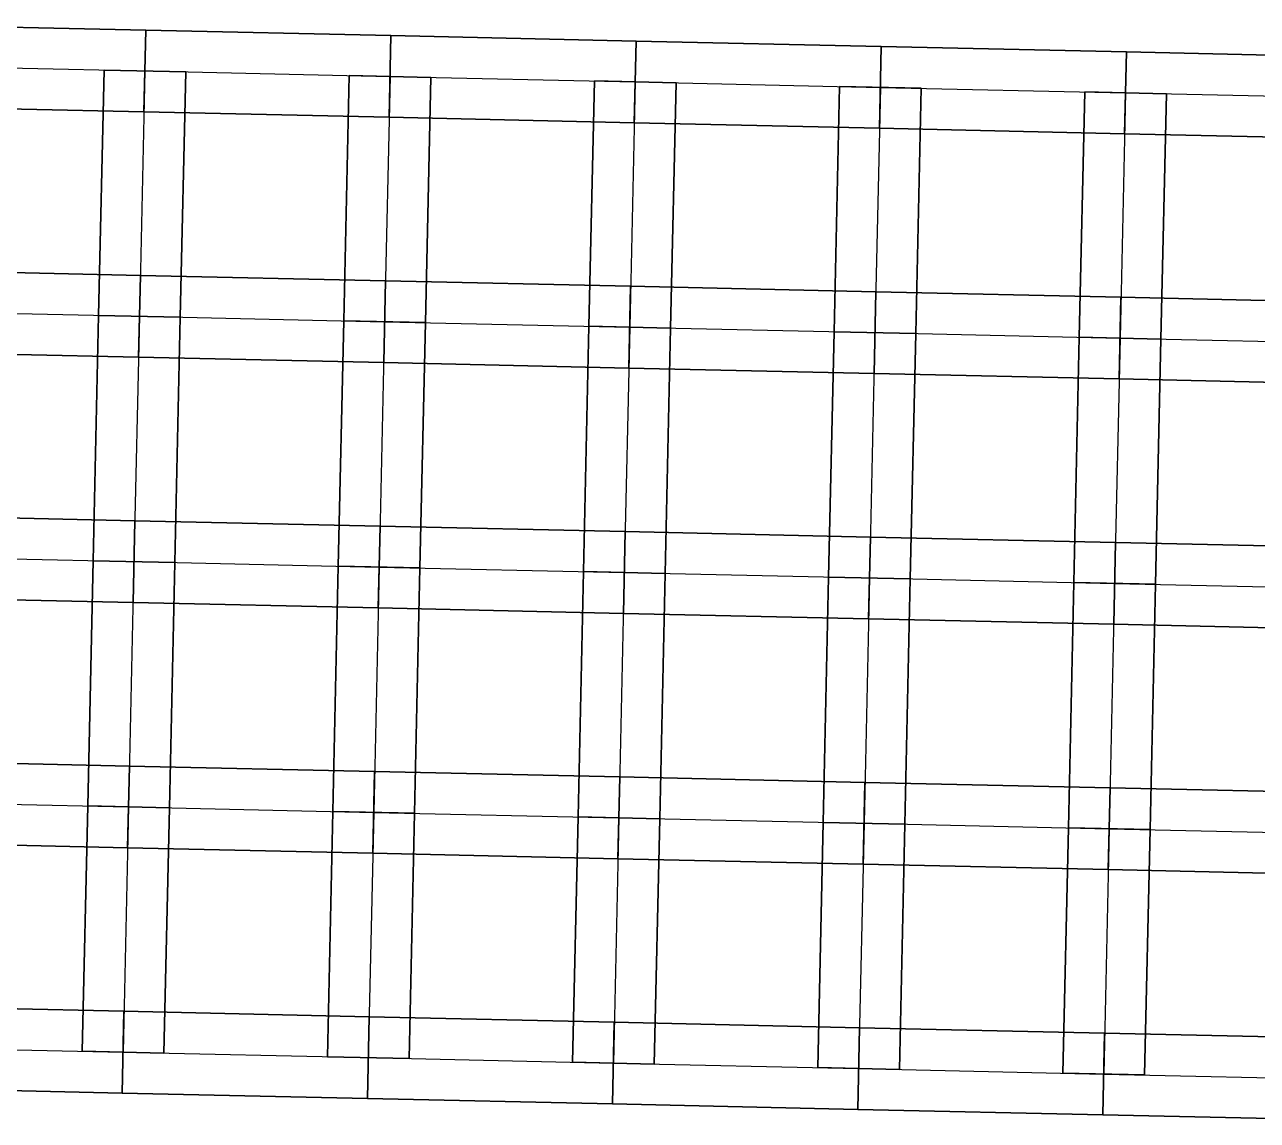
# Model space of a CAD drawing. Extents: x -300 to 609, y -118 to 2027.
# Drawn here: x 327.5 to 418, y 200.7 to 281.1 of the extents above; entities that cross this region are included whole.
import ezdxf

# ---------------------------------------------------------------- set-up
doc = ezdxf.new("R2010")
doc.units = 0

msp = doc.modelspace()

# ---------------------------------------------------------------- linework, layer by layer
at = {"layer": 'TUNNELS'}
for points in [[(318.3667, 281.0993, -1.5), (318.2333, 275.1007, -1.5), (336.2333, 274.7007, -1.5), (336.3667, 280.6993, -1.5)], [(318.2333, 275.1007, 1.5), (318.3667, 281.0993, 1.5), (336.3667, 280.6993, 1.5), (336.2333, 274.7007, 1.5)], [(318.3667, 281.0993, 1.5), (318.3667, 281.0993, -1.5), (336.3667, 280.6993, -1.5), (336.3667, 280.6993, 1.5)], [(336.3667, 280.6993, -1.5), (336.3667, 280.6993, 1.5), (336.2333, 274.7007, 1.5), (336.2333, 274.7007, -1.5)], [(336.3667, 280.6993, -1.5), (336.2333, 274.7007, -1.5), (354.2333, 274.3007, -1.5), (354.3667, 280.2993, -1.5)], [(336.2333, 274.7007, 1.5), (336.3667, 280.6993, 1.5), (354.3667, 280.2993, 1.5), (354.2333, 274.3007, 1.5)], [(336.3667, 280.6993, -1.5), (336.2333, 274.7007, -1.5), (336.2333, 274.7007, 1.5), (336.3667, 280.6993, 1.5)], [(336.3667, 280.6993, 1.5), (336.3667, 280.6993, -1.5), (354.3667, 280.2993, -1.5), (354.3667, 280.2993, 1.5)], [(354.3667, 280.2993, -1.5), (354.3667, 280.2993, 1.5), (354.2333, 274.3007, 1.5), (354.2333, 274.3007, -1.5)], [(354.3667, 280.2993, -1.5), (354.2333, 274.3007, -1.5), (372.2333, 273.9007, -1.5), (372.3667, 279.8993, -1.5)], [(354.2333, 274.3007, 1.5), (354.3667, 280.2993, 1.5), (372.3667, 279.8993, 1.5), (372.2333, 273.9007, 1.5)], [(354.3667, 280.2993, -1.5), (354.2333, 274.3007, -1.5), (354.2333, 274.3007, 1.5), (354.3667, 280.2993, 1.5)], [(354.3667, 280.2993, 1.5), (354.3667, 280.2993, -1.5), (372.3667, 279.8993, -1.5), (372.3667, 279.8993, 1.5)], [(372.3667, 279.8993, -1.5), (372.3667, 279.8993, 1.5), (372.2333, 273.9007, 1.5), (372.2333, 273.9007, -1.5)], [(372.3667, 279.8993, -1.5), (372.2333, 273.9007, -1.5), (390.2333, 273.5007, -1.5), (390.3667, 279.4993, -1.5)], [(372.2333, 273.9007, 1.5), (372.3667, 279.8993, 1.5), (390.3667, 279.4993, 1.5), (390.2333, 273.5007, 1.5)], [(372.3667, 279.8993, -1.5), (372.2333, 273.9007, -1.5), (372.2333, 273.9007, 1.5), (372.3667, 279.8993, 1.5)], [(372.3667, 279.8993, 1.5), (372.3667, 279.8993, -1.5), (390.3667, 279.4993, -1.5), (390.3667, 279.4993, 1.5)], [(390.3667, 279.4993, -1.5), (390.3667, 279.4993, 1.5), (390.2333, 273.5007, 1.5), (390.2333, 273.5007, -1.5)], [(390.3667, 279.4993, -1.5), (390.2333, 273.5007, -1.5), (408.2333, 273.1007, -1.5), (408.3667, 279.0993, -1.5)], [(390.2333, 273.5007, 1.5), (390.3667, 279.4993, 1.5), (408.3667, 279.0993, 1.5), (408.2333, 273.1007, 1.5)], [(390.3667, 279.4993, -1.5), (390.2333, 273.5007, -1.5), (390.2333, 273.5007, 1.5), (390.3667, 279.4993, 1.5)], [(390.3667, 279.4993, 1.5), (390.3667, 279.4993, -1.5), (408.3667, 279.0993, -1.5), (408.3667, 279.0993, 1.5)], [(408.3667, 279.0993, -1.5), (408.3667, 279.0993, 1.5), (408.2333, 273.1007, 1.5), (408.2333, 273.1007, -1.5)], [(408.3667, 279.0993, -1.5), (408.2333, 273.1007, -1.5), (426.2333, 272.7007, -1.5), (426.3667, 278.6993, -1.5)], [(408.2333, 273.1007, 1.5), (408.3667, 279.0993, 1.5), (426.3667, 278.6993, 1.5), (426.2333, 272.7007, 1.5)], [(408.3667, 279.0993, -1.5), (408.2333, 273.1007, -1.5), (408.2333, 273.1007, 1.5), (408.3667, 279.0993, 1.5)], [(408.3667, 279.0993, 1.5), (408.3667, 279.0993, -1.5), (426.3667, 278.6993, -1.5), (426.3667, 278.6993, 1.5)], [(339.2993, 277.6333, -1.5), (333.3007, 277.7667, -1.5), (332.9007, 259.7667, -1.5), (338.8993, 259.6333, -1.5)], [(333.3007, 277.7667, -1.5), (333.3007, 277.7667, 1.5), (332.9007, 259.7667, 1.5), (332.9007, 259.7667, -1.5)], [(333.3007, 277.7667, 1.5), (339.2993, 277.6333, 1.5), (338.8993, 259.6333, 1.5), (332.9007, 259.7667, 1.5)], [(339.2993, 277.6333, -1.5), (333.3007, 277.7667, -1.5), (333.3007, 277.7667, 1.5), (339.2993, 277.6333, 1.5)], [(339.2993, 277.6333, 1.5), (339.2993, 277.6333, -1.5), (338.8993, 259.6333, -1.5), (338.8993, 259.6333, 1.5)], [(357.2993, 277.2333, -1.5), (351.3007, 277.3667, -1.5), (350.9007, 259.3667, -1.5), (356.8993, 259.2333, -1.5)], [(351.3007, 277.3667, -1.5), (351.3007, 277.3667, 1.5), (350.9007, 259.3667, 1.5), (350.9007, 259.3667, -1.5)], [(351.3007, 277.3667, 1.5), (357.2993, 277.2333, 1.5), (356.8993, 259.2333, 1.5), (350.9007, 259.3667, 1.5)], [(357.2993, 277.2333, -1.5), (351.3007, 277.3667, -1.5), (351.3007, 277.3667, 1.5), (357.2993, 277.2333, 1.5)], [(357.2993, 277.2333, 1.5), (357.2993, 277.2333, -1.5), (356.8993, 259.2333, -1.5), (356.8993, 259.2333, 1.5)], [(375.2993, 276.8333, -1.5), (369.3007, 276.9667, -1.5), (368.9007, 258.9667, -1.5), (374.8993, 258.8333, -1.5)], [(369.3007, 276.9667, -1.5), (369.3007, 276.9667, 1.5), (368.9007, 258.9667, 1.5), (368.9007, 258.9667, -1.5)], [(369.3007, 276.9667, 1.5), (375.2993, 276.8333, 1.5), (374.8993, 258.8333, 1.5), (368.9007, 258.9667, 1.5)], [(375.2993, 276.8333, -1.5), (369.3007, 276.9667, -1.5), (369.3007, 276.9667, 1.5), (375.2993, 276.8333, 1.5)], [(375.2993, 276.8333, 1.5), (375.2993, 276.8333, -1.5), (374.8993, 258.8333, -1.5), (374.8993, 258.8333, 1.5)], [(393.2993, 276.4333, -1.5), (387.3007, 276.5667, -1.5), (386.9007, 258.5667, -1.5), (392.8993, 258.4333, -1.5)], [(387.3007, 276.5667, -1.5), (387.3007, 276.5667, 1.5), (386.9007, 258.5667, 1.5), (386.9007, 258.5667, -1.5)], [(387.3007, 276.5667, 1.5), (393.2993, 276.4333, 1.5), (392.8993, 258.4333, 1.5), (386.9007, 258.5667, 1.5)], [(393.2993, 276.4333, -1.5), (387.3007, 276.5667, -1.5), (387.3007, 276.5667, 1.5), (393.2993, 276.4333, 1.5)], [(393.2993, 276.4333, 1.5), (393.2993, 276.4333, -1.5), (392.8993, 258.4333, -1.5), (392.8993, 258.4333, 1.5)], [(411.2993, 276.0333, -1.5), (405.3007, 276.1667, -1.5), (404.9007, 258.1667, -1.5), (410.8993, 258.0333, -1.5)], [(405.3007, 276.1667, -1.5), (405.3007, 276.1667, 1.5), (404.9007, 258.1667, 1.5), (404.9007, 258.1667, -1.5)], [(405.3007, 276.1667, 1.5), (411.2993, 276.0333, 1.5), (410.8993, 258.0333, 1.5), (404.9007, 258.1667, 1.5)], [(411.2993, 276.0333, -1.5), (405.3007, 276.1667, -1.5), (405.3007, 276.1667, 1.5), (411.2993, 276.0333, 1.5)], [(411.2993, 276.0333, 1.5), (411.2993, 276.0333, -1.5), (410.8993, 258.0333, -1.5), (410.8993, 258.0333, 1.5)], [(318.2333, 275.1007, -1.5), (318.2333, 275.1007, 1.5), (336.2333, 274.7007, 1.5), (336.2333, 274.7007, -1.5)], [(336.2333, 274.7007, -1.5), (336.2333, 274.7007, 1.5), (354.2333, 274.3007, 1.5), (354.2333, 274.3007, -1.5)], [(354.2333, 274.3007, -1.5), (354.2333, 274.3007, 1.5), (372.2333, 273.9007, 1.5), (372.2333, 273.9007, -1.5)], [(372.2333, 273.9007, -1.5), (372.2333, 273.9007, 1.5), (390.2333, 273.5007, 1.5), (390.2333, 273.5007, -1.5)], [(390.2333, 273.5007, -1.5), (390.2333, 273.5007, 1.5), (408.2333, 273.1007, 1.5), (408.2333, 273.1007, -1.5)], [(408.2333, 273.1007, -1.5), (408.2333, 273.1007, 1.5), (426.2333, 272.7007, 1.5), (426.2333, 272.7007, -1.5)], [(317.9667, 263.0993, -1.5), (317.8333, 257.1007, -1.5), (335.8333, 256.7007, -1.5), (335.9667, 262.6993, -1.5)], [(317.8333, 257.1007, 1.5), (317.9667, 263.0993, 1.5), (335.9667, 262.6993, 1.5), (335.8333, 256.7007, 1.5)], [(317.9667, 263.0993, 1.5), (317.9667, 263.0993, -1.5), (335.9667, 262.6993, -1.5), (335.9667, 262.6993, 1.5)], [(335.9667, 262.6993, -1.5), (335.9667, 262.6993, 1.5), (335.8333, 256.7007, 1.5), (335.8333, 256.7007, -1.5)], [(335.9667, 262.6993, -1.5), (335.8333, 256.7007, -1.5), (353.8333, 256.3007, -1.5), (353.9667, 262.2993, -1.5)], [(335.8333, 256.7007, 1.5), (335.9667, 262.6993, 1.5), (353.9667, 262.2993, 1.5), (353.8333, 256.3007, 1.5)], [(335.9667, 262.6993, -1.5), (335.8333, 256.7007, -1.5), (335.8333, 256.7007, 1.5), (335.9667, 262.6993, 1.5)], [(335.9667, 262.6993, 1.5), (335.9667, 262.6993, -1.5), (353.9667, 262.2993, -1.5), (353.9667, 262.2993, 1.5)], [(353.9667, 262.2993, -1.5), (353.9667, 262.2993, 1.5), (353.8333, 256.3007, 1.5), (353.8333, 256.3007, -1.5)], [(353.9667, 262.2993, -1.5), (353.8333, 256.3007, -1.5), (371.8333, 255.9007, -1.5), (371.9667, 261.8993, -1.5)], [(353.8333, 256.3007, 1.5), (353.9667, 262.2993, 1.5), (371.9667, 261.8993, 1.5), (371.8333, 255.9007, 1.5)], [(353.9667, 262.2993, -1.5), (353.8333, 256.3007, -1.5), (353.8333, 256.3007, 1.5), (353.9667, 262.2993, 1.5)], [(353.9667, 262.2993, 1.5), (353.9667, 262.2993, -1.5), (371.9667, 261.8993, -1.5), (371.9667, 261.8993, 1.5)], [(371.9667, 261.8993, -1.5), (371.9667, 261.8993, 1.5), (371.8333, 255.9007, 1.5), (371.8333, 255.9007, -1.5)], [(371.9667, 261.8993, -1.5), (371.8333, 255.9007, -1.5), (389.8333, 255.5007, -1.5), (389.9667, 261.4993, -1.5)], [(371.8333, 255.9007, 1.5), (371.9667, 261.8993, 1.5), (389.9667, 261.4993, 1.5), (389.8333, 255.5007, 1.5)], [(371.9667, 261.8993, -1.5), (371.8333, 255.9007, -1.5), (371.8333, 255.9007, 1.5), (371.9667, 261.8993, 1.5)], [(371.9667, 261.8993, 1.5), (371.9667, 261.8993, -1.5), (389.9667, 261.4993, -1.5), (389.9667, 261.4993, 1.5)], [(389.9667, 261.4993, -1.5), (389.9667, 261.4993, 1.5), (389.8333, 255.5007, 1.5), (389.8333, 255.5007, -1.5)], [(389.9667, 261.4993, -1.5), (389.8333, 255.5007, -1.5), (407.8333, 255.1007, -1.5), (407.9667, 261.0993, -1.5)], [(389.8333, 255.5007, 1.5), (389.9667, 261.4993, 1.5), (407.9667, 261.0993, 1.5), (407.8333, 255.1007, 1.5)], [(389.9667, 261.4993, -1.5), (389.8333, 255.5007, -1.5), (389.8333, 255.5007, 1.5), (389.9667, 261.4993, 1.5)], [(389.9667, 261.4993, 1.5), (389.9667, 261.4993, -1.5), (407.9667, 261.0993, -1.5), (407.9667, 261.0993, 1.5)], [(407.9667, 261.0993, -1.5), (407.9667, 261.0993, 1.5), (407.8333, 255.1007, 1.5), (407.8333, 255.1007, -1.5)], [(407.9667, 261.0993, -1.5), (407.8333, 255.1007, -1.5), (425.8333, 254.7007, -1.5), (425.9667, 260.6993, -1.5)], [(407.8333, 255.1007, 1.5), (407.9667, 261.0993, 1.5), (425.9667, 260.6993, 1.5), (425.8333, 254.7007, 1.5)], [(407.9667, 261.0993, -1.5), (407.8333, 255.1007, -1.5), (407.8333, 255.1007, 1.5), (407.9667, 261.0993, 1.5)], [(407.9667, 261.0993, 1.5), (407.9667, 261.0993, -1.5), (425.9667, 260.6993, -1.5), (425.9667, 260.6993, 1.5)], [(338.8993, 259.6333, -1.5), (332.9007, 259.7667, -1.5), (332.5007, 241.7667, -1.5), (338.4993, 241.6333, -1.5)], [(332.9007, 259.7667, -1.5), (332.9007, 259.7667, 1.5), (332.5007, 241.7667, 1.5), (332.5007, 241.7667, -1.5)], [(332.9007, 259.7667, 1.5), (338.8993, 259.6333, 1.5), (338.4993, 241.6333, 1.5), (332.5007, 241.7667, 1.5)], [(338.8993, 259.6333, -1.5), (338.8993, 259.6333, 1.5), (332.9007, 259.7667, 1.5), (332.9007, 259.7667, -1.5)], [(338.8993, 259.6333, -1.5), (332.9007, 259.7667, -1.5), (332.9007, 259.7667, 1.5), (338.8993, 259.6333, 1.5)], [(338.8993, 259.6333, 1.5), (338.8993, 259.6333, -1.5), (338.4993, 241.6333, -1.5), (338.4993, 241.6333, 1.5)], [(356.8993, 259.2333, -1.5), (350.9007, 259.3667, -1.5), (350.5007, 241.3667, -1.5), (356.4993, 241.2333, -1.5)], [(350.9007, 259.3667, -1.5), (350.9007, 259.3667, 1.5), (350.5007, 241.3667, 1.5), (350.5007, 241.3667, -1.5)], [(350.9007, 259.3667, 1.5), (356.8993, 259.2333, 1.5), (356.4993, 241.2333, 1.5), (350.5007, 241.3667, 1.5)], [(356.8993, 259.2333, -1.5), (356.8993, 259.2333, 1.5), (350.9007, 259.3667, 1.5), (350.9007, 259.3667, -1.5)], [(356.8993, 259.2333, -1.5), (350.9007, 259.3667, -1.5), (350.9007, 259.3667, 1.5), (356.8993, 259.2333, 1.5)], [(356.8993, 259.2333, 1.5), (356.8993, 259.2333, -1.5), (356.4993, 241.2333, -1.5), (356.4993, 241.2333, 1.5)], [(374.8993, 258.8333, -1.5), (368.9007, 258.9667, -1.5), (368.5007, 240.9667, -1.5), (374.4993, 240.8333, -1.5)], [(368.9007, 258.9667, -1.5), (368.9007, 258.9667, 1.5), (368.5007, 240.9667, 1.5), (368.5007, 240.9667, -1.5)], [(368.9007, 258.9667, 1.5), (374.8993, 258.8333, 1.5), (374.4993, 240.8333, 1.5), (368.5007, 240.9667, 1.5)], [(374.8993, 258.8333, -1.5), (374.8993, 258.8333, 1.5), (368.9007, 258.9667, 1.5), (368.9007, 258.9667, -1.5)], [(374.8993, 258.8333, -1.5), (368.9007, 258.9667, -1.5), (368.9007, 258.9667, 1.5), (374.8993, 258.8333, 1.5)], [(374.8993, 258.8333, 1.5), (374.8993, 258.8333, -1.5), (374.4993, 240.8333, -1.5), (374.4993, 240.8333, 1.5)], [(392.8993, 258.4333, -1.5), (386.9007, 258.5667, -1.5), (386.5007, 240.5667, -1.5), (392.4993, 240.4333, -1.5)], [(386.9007, 258.5667, -1.5), (386.9007, 258.5667, 1.5), (386.5007, 240.5667, 1.5), (386.5007, 240.5667, -1.5)], [(386.9007, 258.5667, 1.5), (392.8993, 258.4333, 1.5), (392.4993, 240.4333, 1.5), (386.5007, 240.5667, 1.5)], [(392.8993, 258.4333, -1.5), (392.8993, 258.4333, 1.5), (386.9007, 258.5667, 1.5), (386.9007, 258.5667, -1.5)], [(392.8993, 258.4333, -1.5), (386.9007, 258.5667, -1.5), (386.9007, 258.5667, 1.5), (392.8993, 258.4333, 1.5)], [(392.8993, 258.4333, 1.5), (392.8993, 258.4333, -1.5), (392.4993, 240.4333, -1.5), (392.4993, 240.4333, 1.5)], [(410.8993, 258.0333, -1.5), (404.9007, 258.1667, -1.5), (404.5007, 240.1667, -1.5), (410.4993, 240.0333, -1.5)], [(404.9007, 258.1667, -1.5), (404.9007, 258.1667, 1.5), (404.5007, 240.1667, 1.5), (404.5007, 240.1667, -1.5)], [(404.9007, 258.1667, 1.5), (410.8993, 258.0333, 1.5), (410.4993, 240.0333, 1.5), (404.5007, 240.1667, 1.5)], [(410.8993, 258.0333, -1.5), (410.8993, 258.0333, 1.5), (404.9007, 258.1667, 1.5), (404.9007, 258.1667, -1.5)], [(410.8993, 258.0333, -1.5), (404.9007, 258.1667, -1.5), (404.9007, 258.1667, 1.5), (410.8993, 258.0333, 1.5)], [(410.8993, 258.0333, 1.5), (410.8993, 258.0333, -1.5), (410.4993, 240.0333, -1.5), (410.4993, 240.0333, 1.5)], [(317.8333, 257.1007, -1.5), (317.8333, 257.1007, 1.5), (335.8333, 256.7007, 1.5), (335.8333, 256.7007, -1.5)], [(335.8333, 256.7007, -1.5), (335.8333, 256.7007, 1.5), (353.8333, 256.3007, 1.5), (353.8333, 256.3007, -1.5)], [(353.8333, 256.3007, -1.5), (353.8333, 256.3007, 1.5), (371.8333, 255.9007, 1.5), (371.8333, 255.9007, -1.5)], [(371.8333, 255.9007, -1.5), (371.8333, 255.9007, 1.5), (389.8333, 255.5007, 1.5), (389.8333, 255.5007, -1.5)], [(389.8333, 255.5007, -1.5), (389.8333, 255.5007, 1.5), (407.8333, 255.1007, 1.5), (407.8333, 255.1007, -1.5)], [(407.8333, 255.1007, -1.5), (407.8333, 255.1007, 1.5), (425.8333, 254.7007, 1.5), (425.8333, 254.7007, -1.5)], [(317.5667, 245.0993, -1.5), (317.4333, 239.1007, -1.5), (335.4333, 238.7007, -1.5), (335.5667, 244.6993, -1.5)], [(317.4333, 239.1007, 1.5), (317.5667, 245.0993, 1.5), (335.5667, 244.6993, 1.5), (335.4333, 238.7007, 1.5)], [(317.5667, 245.0993, 1.5), (317.5667, 245.0993, -1.5), (335.5667, 244.6993, -1.5), (335.5667, 244.6993, 1.5)], [(335.5667, 244.6993, -1.5), (335.5667, 244.6993, 1.5), (335.4333, 238.7007, 1.5), (335.4333, 238.7007, -1.5)], [(335.5667, 244.6993, -1.5), (335.4333, 238.7007, -1.5), (353.4333, 238.3007, -1.5), (353.5667, 244.2993, -1.5)], [(335.4333, 238.7007, 1.5), (335.5667, 244.6993, 1.5), (353.5667, 244.2993, 1.5), (353.4333, 238.3007, 1.5)], [(335.5667, 244.6993, -1.5), (335.4333, 238.7007, -1.5), (335.4333, 238.7007, 1.5), (335.5667, 244.6993, 1.5)], [(335.5667, 244.6993, 1.5), (335.5667, 244.6993, -1.5), (353.5667, 244.2993, -1.5), (353.5667, 244.2993, 1.5)], [(353.5667, 244.2993, -1.5), (353.5667, 244.2993, 1.5), (353.4333, 238.3007, 1.5), (353.4333, 238.3007, -1.5)], [(353.5667, 244.2993, -1.5), (353.4333, 238.3007, -1.5), (371.4333, 237.9007, -1.5), (371.5667, 243.8993, -1.5)], [(353.4333, 238.3007, 1.5), (353.5667, 244.2993, 1.5), (371.5667, 243.8993, 1.5), (371.4333, 237.9007, 1.5)], [(353.5667, 244.2993, -1.5), (353.4333, 238.3007, -1.5), (353.4333, 238.3007, 1.5), (353.5667, 244.2993, 1.5)], [(353.5667, 244.2993, 1.5), (353.5667, 244.2993, -1.5), (371.5667, 243.8993, -1.5), (371.5667, 243.8993, 1.5)], [(371.5667, 243.8993, -1.5), (371.5667, 243.8993, 1.5), (371.4333, 237.9007, 1.5), (371.4333, 237.9007, -1.5)], [(371.5667, 243.8993, -1.5), (371.4333, 237.9007, -1.5), (389.4333, 237.5007, -1.5), (389.5667, 243.4993, -1.5)], [(371.4333, 237.9007, 1.5), (371.5667, 243.8993, 1.5), (389.5667, 243.4993, 1.5), (389.4333, 237.5007, 1.5)], [(371.5667, 243.8993, -1.5), (371.4333, 237.9007, -1.5), (371.4333, 237.9007, 1.5), (371.5667, 243.8993, 1.5)], [(371.5667, 243.8993, 1.5), (371.5667, 243.8993, -1.5), (389.5667, 243.4993, -1.5), (389.5667, 243.4993, 1.5)], [(389.5667, 243.4993, -1.5), (389.5667, 243.4993, 1.5), (389.4333, 237.5007, 1.5), (389.4333, 237.5007, -1.5)], [(389.5667, 243.4993, -1.5), (389.4333, 237.5007, -1.5), (407.4333, 237.1007, -1.5), (407.5667, 243.0993, -1.5)], [(389.4333, 237.5007, 1.5), (389.5667, 243.4993, 1.5), (407.5667, 243.0993, 1.5), (407.4333, 237.1007, 1.5)], [(389.5667, 243.4993, -1.5), (389.4333, 237.5007, -1.5), (389.4333, 237.5007, 1.5), (389.5667, 243.4993, 1.5)], [(389.5667, 243.4993, 1.5), (389.5667, 243.4993, -1.5), (407.5667, 243.0993, -1.5), (407.5667, 243.0993, 1.5)], [(407.5667, 243.0993, -1.5), (407.5667, 243.0993, 1.5), (407.4333, 237.1007, 1.5), (407.4333, 237.1007, -1.5)], [(407.5667, 243.0993, -1.5), (407.4333, 237.1007, -1.5), (425.4333, 236.7007, -1.5), (425.5667, 242.6993, -1.5)], [(407.4333, 237.1007, 1.5), (407.5667, 243.0993, 1.5), (425.5667, 242.6993, 1.5), (425.4333, 236.7007, 1.5)], [(407.5667, 243.0993, -1.5), (407.4333, 237.1007, -1.5), (407.4333, 237.1007, 1.5), (407.5667, 243.0993, 1.5)], [(407.5667, 243.0993, 1.5), (407.5667, 243.0993, -1.5), (425.5667, 242.6993, -1.5), (425.5667, 242.6993, 1.5)], [(338.4993, 241.6333, -1.5), (332.5007, 241.7667, -1.5), (332.1007, 223.7667, -1.5), (338.0993, 223.6333, -1.5)], [(332.5007, 241.7667, -1.5), (332.5007, 241.7667, 1.5), (332.1007, 223.7667, 1.5), (332.1007, 223.7667, -1.5)], [(332.5007, 241.7667, 1.5), (338.4993, 241.6333, 1.5), (338.0993, 223.6333, 1.5), (332.1007, 223.7667, 1.5)], [(338.4993, 241.6333, -1.5), (338.4993, 241.6333, 1.5), (332.5007, 241.7667, 1.5), (332.5007, 241.7667, -1.5)], [(338.4993, 241.6333, -1.5), (332.5007, 241.7667, -1.5), (332.5007, 241.7667, 1.5), (338.4993, 241.6333, 1.5)], [(338.4993, 241.6333, 1.5), (338.4993, 241.6333, -1.5), (338.0993, 223.6333, -1.5), (338.0993, 223.6333, 1.5)], [(356.4993, 241.2333, -1.5), (350.5007, 241.3667, -1.5), (350.1007, 223.3667, -1.5), (356.0993, 223.2333, -1.5)], [(350.5007, 241.3667, -1.5), (350.5007, 241.3667, 1.5), (350.1007, 223.3667, 1.5), (350.1007, 223.3667, -1.5)], [(350.5007, 241.3667, 1.5), (356.4993, 241.2333, 1.5), (356.0993, 223.2333, 1.5), (350.1007, 223.3667, 1.5)], [(356.4993, 241.2333, -1.5), (356.4993, 241.2333, 1.5), (350.5007, 241.3667, 1.5), (350.5007, 241.3667, -1.5)], [(356.4993, 241.2333, -1.5), (350.5007, 241.3667, -1.5), (350.5007, 241.3667, 1.5), (356.4993, 241.2333, 1.5)], [(356.4993, 241.2333, 1.5), (356.4993, 241.2333, -1.5), (356.0993, 223.2333, -1.5), (356.0993, 223.2333, 1.5)], [(374.4993, 240.8333, -1.5), (368.5007, 240.9667, -1.5), (368.1007, 222.9667, -1.5), (374.0993, 222.8333, -1.5)], [(368.5007, 240.9667, -1.5), (368.5007, 240.9667, 1.5), (368.1007, 222.9667, 1.5), (368.1007, 222.9667, -1.5)], [(368.5007, 240.9667, 1.5), (374.4993, 240.8333, 1.5), (374.0993, 222.8333, 1.5), (368.1007, 222.9667, 1.5)], [(374.4993, 240.8333, -1.5), (374.4993, 240.8333, 1.5), (368.5007, 240.9667, 1.5), (368.5007, 240.9667, -1.5)], [(374.4993, 240.8333, -1.5), (368.5007, 240.9667, -1.5), (368.5007, 240.9667, 1.5), (374.4993, 240.8333, 1.5)], [(374.4993, 240.8333, 1.5), (374.4993, 240.8333, -1.5), (374.0993, 222.8333, -1.5), (374.0993, 222.8333, 1.5)], [(392.4993, 240.4333, -1.5), (386.5007, 240.5667, -1.5), (386.1007, 222.5667, -1.5), (392.0993, 222.4333, -1.5)], [(386.5007, 240.5667, -1.5), (386.5007, 240.5667, 1.5), (386.1007, 222.5667, 1.5), (386.1007, 222.5667, -1.5)], [(386.5007, 240.5667, 1.5), (392.4993, 240.4333, 1.5), (392.0993, 222.4333, 1.5), (386.1007, 222.5667, 1.5)], [(392.4993, 240.4333, -1.5), (392.4993, 240.4333, 1.5), (386.5007, 240.5667, 1.5), (386.5007, 240.5667, -1.5)], [(392.4993, 240.4333, -1.5), (386.5007, 240.5667, -1.5), (386.5007, 240.5667, 1.5), (392.4993, 240.4333, 1.5)], [(392.4993, 240.4333, 1.5), (392.4993, 240.4333, -1.5), (392.0993, 222.4333, -1.5), (392.0993, 222.4333, 1.5)], [(410.4993, 240.0333, -1.5), (404.5007, 240.1667, -1.5), (404.1007, 222.1667, -1.5), (410.0993, 222.0333, -1.5)], [(404.5007, 240.1667, -1.5), (404.5007, 240.1667, 1.5), (404.1007, 222.1667, 1.5), (404.1007, 222.1667, -1.5)], [(404.5007, 240.1667, 1.5), (410.4993, 240.0333, 1.5), (410.0993, 222.0333, 1.5), (404.1007, 222.1667, 1.5)], [(410.4993, 240.0333, -1.5), (410.4993, 240.0333, 1.5), (404.5007, 240.1667, 1.5), (404.5007, 240.1667, -1.5)], [(410.4993, 240.0333, -1.5), (404.5007, 240.1667, -1.5), (404.5007, 240.1667, 1.5), (410.4993, 240.0333, 1.5)], [(410.4993, 240.0333, 1.5), (410.4993, 240.0333, -1.5), (410.0993, 222.0333, -1.5), (410.0993, 222.0333, 1.5)], [(317.4333, 239.1007, -1.5), (317.4333, 239.1007, 1.5), (335.4333, 238.7007, 1.5), (335.4333, 238.7007, -1.5)], [(335.4333, 238.7007, -1.5), (335.4333, 238.7007, 1.5), (353.4333, 238.3007, 1.5), (353.4333, 238.3007, -1.5)], [(353.4333, 238.3007, -1.5), (353.4333, 238.3007, 1.5), (371.4333, 237.9007, 1.5), (371.4333, 237.9007, -1.5)], [(371.4333, 237.9007, -1.5), (371.4333, 237.9007, 1.5), (389.4333, 237.5007, 1.5), (389.4333, 237.5007, -1.5)], [(389.4333, 237.5007, -1.5), (389.4333, 237.5007, 1.5), (407.4333, 237.1007, 1.5), (407.4333, 237.1007, -1.5)], [(407.4333, 237.1007, -1.5), (407.4333, 237.1007, 1.5), (425.4333, 236.7007, 1.5), (425.4333, 236.7007, -1.5)], [(317.1667, 227.0993, -1.5), (317.0333, 221.1007, -1.5), (335.0333, 220.7007, -1.5), (335.1667, 226.6993, -1.5)], [(317.0333, 221.1007, 1.5), (317.1667, 227.0993, 1.5), (335.1667, 226.6993, 1.5), (335.0333, 220.7007, 1.5)], [(317.1667, 227.0993, 1.5), (317.1667, 227.0993, -1.5), (335.1667, 226.6993, -1.5), (335.1667, 226.6993, 1.5)], [(335.1667, 226.6993, -1.5), (335.1667, 226.6993, 1.5), (335.0333, 220.7007, 1.5), (335.0333, 220.7007, -1.5)], [(335.1667, 226.6993, -1.5), (335.0333, 220.7007, -1.5), (353.0333, 220.3007, -1.5), (353.1667, 226.2993, -1.5)], [(335.0333, 220.7007, 1.5), (335.1667, 226.6993, 1.5), (353.1667, 226.2993, 1.5), (353.0333, 220.3007, 1.5)], [(335.1667, 226.6993, -1.5), (335.0333, 220.7007, -1.5), (335.0333, 220.7007, 1.5), (335.1667, 226.6993, 1.5)], [(335.1667, 226.6993, 1.5), (335.1667, 226.6993, -1.5), (353.1667, 226.2993, -1.5), (353.1667, 226.2993, 1.5)], [(353.1667, 226.2993, -1.5), (353.1667, 226.2993, 1.5), (353.0333, 220.3007, 1.5), (353.0333, 220.3007, -1.5)], [(353.1667, 226.2993, -1.5), (353.0333, 220.3007, -1.5), (371.0333, 219.9007, -1.5), (371.1667, 225.8993, -1.5)], [(353.0333, 220.3007, 1.5), (353.1667, 226.2993, 1.5), (371.1667, 225.8993, 1.5), (371.0333, 219.9007, 1.5)], [(353.1667, 226.2993, -1.5), (353.0333, 220.3007, -1.5), (353.0333, 220.3007, 1.5), (353.1667, 226.2993, 1.5)], [(353.1667, 226.2993, 1.5), (353.1667, 226.2993, -1.5), (371.1667, 225.8993, -1.5), (371.1667, 225.8993, 1.5)], [(371.1667, 225.8993, -1.5), (371.1667, 225.8993, 1.5), (371.0333, 219.9007, 1.5), (371.0333, 219.9007, -1.5)], [(371.1667, 225.8993, -1.5), (371.0333, 219.9007, -1.5), (389.0333, 219.5007, -1.5), (389.1667, 225.4993, -1.5)], [(371.0333, 219.9007, 1.5), (371.1667, 225.8993, 1.5), (389.1667, 225.4993, 1.5), (389.0333, 219.5007, 1.5)], [(371.1667, 225.8993, -1.5), (371.0333, 219.9007, -1.5), (371.0333, 219.9007, 1.5), (371.1667, 225.8993, 1.5)], [(371.1667, 225.8993, 1.5), (371.1667, 225.8993, -1.5), (389.1667, 225.4993, -1.5), (389.1667, 225.4993, 1.5)], [(389.1667, 225.4993, -1.5), (389.1667, 225.4993, 1.5), (389.0333, 219.5007, 1.5), (389.0333, 219.5007, -1.5)], [(389.1667, 225.4993, -1.5), (389.0333, 219.5007, -1.5), (407.0333, 219.1007, -1.5), (407.1667, 225.0993, -1.5)], [(389.0333, 219.5007, 1.5), (389.1667, 225.4993, 1.5), (407.1667, 225.0993, 1.5), (407.0333, 219.1007, 1.5)], [(389.1667, 225.4993, -1.5), (389.0333, 219.5007, -1.5), (389.0333, 219.5007, 1.5), (389.1667, 225.4993, 1.5)], [(389.1667, 225.4993, 1.5), (389.1667, 225.4993, -1.5), (407.1667, 225.0993, -1.5), (407.1667, 225.0993, 1.5)], [(407.1667, 225.0993, -1.5), (407.1667, 225.0993, 1.5), (407.0333, 219.1007, 1.5), (407.0333, 219.1007, -1.5)], [(407.1667, 225.0993, -1.5), (407.0333, 219.1007, -1.5), (425.0333, 218.7007, -1.5), (425.1667, 224.6993, -1.5)], [(407.0333, 219.1007, 1.5), (407.1667, 225.0993, 1.5), (425.1667, 224.6993, 1.5), (425.0333, 218.7007, 1.5)], [(407.1667, 225.0993, -1.5), (407.0333, 219.1007, -1.5), (407.0333, 219.1007, 1.5), (407.1667, 225.0993, 1.5)], [(407.1667, 225.0993, 1.5), (407.1667, 225.0993, -1.5), (425.1667, 224.6993, -1.5), (425.1667, 224.6993, 1.5)], [(338.0993, 223.6333, -1.5), (332.1007, 223.7667, -1.5), (331.7007, 205.7667, -1.5), (337.6993, 205.6333, -1.5)], [(332.1007, 223.7667, -1.5), (332.1007, 223.7667, 1.5), (331.7007, 205.7667, 1.5), (331.7007, 205.7667, -1.5)], [(332.1007, 223.7667, 1.5), (338.0993, 223.6333, 1.5), (337.6993, 205.6333, 1.5), (331.7007, 205.7667, 1.5)], [(338.0993, 223.6333, -1.5), (338.0993, 223.6333, 1.5), (332.1007, 223.7667, 1.5), (332.1007, 223.7667, -1.5)], [(338.0993, 223.6333, -1.5), (332.1007, 223.7667, -1.5), (332.1007, 223.7667, 1.5), (338.0993, 223.6333, 1.5)], [(338.0993, 223.6333, 1.5), (338.0993, 223.6333, -1.5), (337.6993, 205.6333, -1.5), (337.6993, 205.6333, 1.5)], [(356.0993, 223.2333, -1.5), (350.1007, 223.3667, -1.5), (349.7007, 205.3667, -1.5), (355.6993, 205.2333, -1.5)], [(350.1007, 223.3667, -1.5), (350.1007, 223.3667, 1.5), (349.7007, 205.3667, 1.5), (349.7007, 205.3667, -1.5)], [(350.1007, 223.3667, 1.5), (356.0993, 223.2333, 1.5), (355.6993, 205.2333, 1.5), (349.7007, 205.3667, 1.5)], [(356.0993, 223.2333, -1.5), (356.0993, 223.2333, 1.5), (350.1007, 223.3667, 1.5), (350.1007, 223.3667, -1.5)], [(356.0993, 223.2333, -1.5), (350.1007, 223.3667, -1.5), (350.1007, 223.3667, 1.5), (356.0993, 223.2333, 1.5)], [(356.0993, 223.2333, 1.5), (356.0993, 223.2333, -1.5), (355.6993, 205.2333, -1.5), (355.6993, 205.2333, 1.5)], [(374.0993, 222.8333, -1.5), (368.1007, 222.9667, -1.5), (367.7007, 204.9667, -1.5), (373.6993, 204.8333, -1.5)], [(368.1007, 222.9667, -1.5), (368.1007, 222.9667, 1.5), (367.7007, 204.9667, 1.5), (367.7007, 204.9667, -1.5)], [(368.1007, 222.9667, 1.5), (374.0993, 222.8333, 1.5), (373.6993, 204.8333, 1.5), (367.7007, 204.9667, 1.5)], [(374.0993, 222.8333, -1.5), (374.0993, 222.8333, 1.5), (368.1007, 222.9667, 1.5), (368.1007, 222.9667, -1.5)], [(374.0993, 222.8333, -1.5), (368.1007, 222.9667, -1.5), (368.1007, 222.9667, 1.5), (374.0993, 222.8333, 1.5)], [(374.0993, 222.8333, 1.5), (374.0993, 222.8333, -1.5), (373.6993, 204.8333, -1.5), (373.6993, 204.8333, 1.5)], [(392.0993, 222.4333, -1.5), (386.1007, 222.5667, -1.5), (385.7007, 204.5667, -1.5), (391.6993, 204.4333, -1.5)], [(386.1007, 222.5667, -1.5), (386.1007, 222.5667, 1.5), (385.7007, 204.5667, 1.5), (385.7007, 204.5667, -1.5)], [(386.1007, 222.5667, 1.5), (392.0993, 222.4333, 1.5), (391.6993, 204.4333, 1.5), (385.7007, 204.5667, 1.5)], [(392.0993, 222.4333, -1.5), (392.0993, 222.4333, 1.5), (386.1007, 222.5667, 1.5), (386.1007, 222.5667, -1.5)], [(392.0993, 222.4333, -1.5), (386.1007, 222.5667, -1.5), (386.1007, 222.5667, 1.5), (392.0993, 222.4333, 1.5)], [(392.0993, 222.4333, 1.5), (392.0993, 222.4333, -1.5), (391.6993, 204.4333, -1.5), (391.6993, 204.4333, 1.5)], [(410.0993, 222.0333, -1.5), (404.1007, 222.1667, -1.5), (403.7007, 204.1667, -1.5), (409.6993, 204.0333, -1.5)], [(404.1007, 222.1667, -1.5), (404.1007, 222.1667, 1.5), (403.7007, 204.1667, 1.5), (403.7007, 204.1667, -1.5)], [(404.1007, 222.1667, 1.5), (410.0993, 222.0333, 1.5), (409.6993, 204.0333, 1.5), (403.7007, 204.1667, 1.5)], [(410.0993, 222.0333, -1.5), (410.0993, 222.0333, 1.5), (404.1007, 222.1667, 1.5), (404.1007, 222.1667, -1.5)], [(410.0993, 222.0333, -1.5), (404.1007, 222.1667, -1.5), (404.1007, 222.1667, 1.5), (410.0993, 222.0333, 1.5)], [(410.0993, 222.0333, 1.5), (410.0993, 222.0333, -1.5), (409.6993, 204.0333, -1.5), (409.6993, 204.0333, 1.5)], [(317.0333, 221.1007, -1.5), (317.0333, 221.1007, 1.5), (335.0333, 220.7007, 1.5), (335.0333, 220.7007, -1.5)], [(335.0333, 220.7007, -1.5), (335.0333, 220.7007, 1.5), (353.0333, 220.3007, 1.5), (353.0333, 220.3007, -1.5)], [(353.0333, 220.3007, -1.5), (353.0333, 220.3007, 1.5), (371.0333, 219.9007, 1.5), (371.0333, 219.9007, -1.5)], [(371.0333, 219.9007, -1.5), (371.0333, 219.9007, 1.5), (389.0333, 219.5007, 1.5), (389.0333, 219.5007, -1.5)], [(389.0333, 219.5007, -1.5), (389.0333, 219.5007, 1.5), (407.0333, 219.1007, 1.5), (407.0333, 219.1007, -1.5)], [(407.0333, 219.1007, -1.5), (407.0333, 219.1007, 1.5), (425.0333, 218.7007, 1.5), (425.0333, 218.7007, -1.5)], [(316.867, 209.0993, -1.5), (316.733, 203.1007, -1.5), (334.633, 202.7007, -1.5), (334.767, 208.6993, -1.5)], [(316.733, 203.1007, 1.5), (316.867, 209.0993, 1.5), (334.767, 208.6993, 1.5), (334.633, 202.7007, 1.5)], [(316.867, 209.0993, 1.5), (316.867, 209.0993, -1.5), (334.767, 208.6993, -1.5), (334.767, 208.6993, 1.5)], [(334.767, 208.6993, -1.5), (334.767, 208.6993, 1.5), (334.633, 202.7007, 1.5), (334.633, 202.7007, -1.5)], [(334.7667, 208.6993, -1.5), (334.6333, 202.7007, -1.5), (352.6333, 202.3007, -1.5), (352.7667, 208.2993, -1.5)], [(334.6333, 202.7007, 1.5), (334.7667, 208.6993, 1.5), (352.7667, 208.2993, 1.5), (352.6333, 202.3007, 1.5)], [(334.7667, 208.6993, -1.5), (334.6333, 202.7007, -1.5), (334.6333, 202.7007, 1.5), (334.7667, 208.6993, 1.5)], [(334.7667, 208.6993, 1.5), (334.7667, 208.6993, -1.5), (352.7667, 208.2993, -1.5), (352.7667, 208.2993, 1.5)], [(352.7667, 208.2993, -1.5), (352.7667, 208.2993, 1.5), (352.6333, 202.3007, 1.5), (352.6333, 202.3007, -1.5)], [(352.7667, 208.2993, -1.5), (352.6333, 202.3007, -1.5), (370.6333, 201.9007, -1.5), (370.7667, 207.8993, -1.5)], [(352.6333, 202.3007, 1.5), (352.7667, 208.2993, 1.5), (370.7667, 207.8993, 1.5), (370.6333, 201.9007, 1.5)], [(352.7667, 208.2993, -1.5), (352.6333, 202.3007, -1.5), (352.6333, 202.3007, 1.5), (352.7667, 208.2993, 1.5)], [(352.7667, 208.2993, 1.5), (352.7667, 208.2993, -1.5), (370.7667, 207.8993, -1.5), (370.7667, 207.8993, 1.5)], [(370.7667, 207.8993, -1.5), (370.7667, 207.8993, 1.5), (370.6333, 201.9007, 1.5), (370.6333, 201.9007, -1.5)], [(370.7667, 207.8993, -1.5), (370.6333, 201.9007, -1.5), (388.6333, 201.5007, -1.5), (388.7667, 207.4993, -1.5)], [(370.6333, 201.9007, 1.5), (370.7667, 207.8993, 1.5), (388.7667, 207.4993, 1.5), (388.6333, 201.5007, 1.5)], [(370.7667, 207.8993, -1.5), (370.6333, 201.9007, -1.5), (370.6333, 201.9007, 1.5), (370.7667, 207.8993, 1.5)], [(370.7667, 207.8993, 1.5), (370.7667, 207.8993, -1.5), (388.7667, 207.4993, -1.5), (388.7667, 207.4993, 1.5)], [(388.7667, 207.4993, -1.5), (388.7667, 207.4993, 1.5), (388.6333, 201.5007, 1.5), (388.6333, 201.5007, -1.5)], [(388.7667, 207.4993, -1.5), (388.6333, 201.5007, -1.5), (406.6333, 201.1007, -1.5), (406.7667, 207.0993, -1.5)], [(388.6333, 201.5007, 1.5), (388.7667, 207.4993, 1.5), (406.7667, 207.0993, 1.5), (406.6333, 201.1007, 1.5)], [(388.7667, 207.4993, -1.5), (388.6333, 201.5007, -1.5), (388.6333, 201.5007, 1.5), (388.7667, 207.4993, 1.5)], [(388.7667, 207.4993, 1.5), (388.7667, 207.4993, -1.5), (406.7667, 207.0993, -1.5), (406.7667, 207.0993, 1.5)], [(406.7667, 207.0993, -1.5), (406.7667, 207.0993, 1.5), (406.6333, 201.1007, 1.5), (406.6333, 201.1007, -1.5)], [(406.7667, 207.0993, -1.5), (406.6333, 201.1007, -1.5), (424.6333, 200.7007, -1.5), (424.7667, 206.6993, -1.5)], [(406.6333, 201.1007, 1.5), (406.7667, 207.0993, 1.5), (424.7667, 206.6993, 1.5), (424.6333, 200.7007, 1.5)], [(406.7667, 207.0993, -1.5), (406.6333, 201.1007, -1.5), (406.6333, 201.1007, 1.5), (406.7667, 207.0993, 1.5)], [(406.7667, 207.0993, 1.5), (406.7667, 207.0993, -1.5), (424.7667, 206.6993, -1.5), (424.7667, 206.6993, 1.5)], [(337.6993, 205.6333, -1.5), (337.6993, 205.6333, 1.5), (331.7007, 205.7667, 1.5), (331.7007, 205.7667, -1.5)], [(355.6993, 205.2333, -1.5), (355.6993, 205.2333, 1.5), (349.7007, 205.3667, 1.5), (349.7007, 205.3667, -1.5)], [(373.6993, 204.8333, -1.5), (373.6993, 204.8333, 1.5), (367.7007, 204.9667, 1.5), (367.7007, 204.9667, -1.5)], [(391.6993, 204.4333, -1.5), (391.6993, 204.4333, 1.5), (385.7007, 204.5667, 1.5), (385.7007, 204.5667, -1.5)], [(409.6993, 204.0333, -1.5), (409.6993, 204.0333, 1.5), (403.7007, 204.1667, 1.5), (403.7007, 204.1667, -1.5)], [(316.733, 203.1007, -1.5), (316.733, 203.1007, 1.5), (334.633, 202.7007, 1.5), (334.633, 202.7007, -1.5)], [(334.6333, 202.7007, -1.5), (334.6333, 202.7007, 1.5), (352.6333, 202.3007, 1.5), (352.6333, 202.3007, -1.5)], [(352.6333, 202.3007, -1.5), (352.6333, 202.3007, 1.5), (370.6333, 201.9007, 1.5), (370.6333, 201.9007, -1.5)], [(370.6333, 201.9007, -1.5), (370.6333, 201.9007, 1.5), (388.6333, 201.5007, 1.5), (388.6333, 201.5007, -1.5)], [(388.6333, 201.5007, -1.5), (388.6333, 201.5007, 1.5), (406.6333, 201.1007, 1.5), (406.6333, 201.1007, -1.5)], [(406.6333, 201.1007, -1.5), (406.6333, 201.1007, 1.5), (424.6333, 200.7007, 1.5), (424.6333, 200.7007, -1.5)]]:
    msp.add_3dface(points, dxfattribs=at)
at = {"layer": 'TUNNELS_CL'}
for points in [[(318.3, 278.1, 0), (336.3, 277.7, 0)], [(336.3, 277.7, 0), (335.9, 259.7, 0)], [(336.3, 277.7, 0), (354.3, 277.3, 0)], [(354.3, 277.3, 0), (353.9, 259.3, 0)], [(354.3, 277.3, 0), (372.3, 276.9, 0)], [(372.3, 276.9, 0), (371.9, 258.9, 0)], [(372.3, 276.9, 0), (390.3, 276.5, 0)], [(390.3, 276.5, 0), (389.9, 258.5, 0)], [(390.3, 276.5, 0), (408.3, 276.1, 0)], [(408.3, 276.1, 0), (407.9, 258.1, 0)], [(408.3, 276.1, 0), (426.3, 275.7, 0)], [(317.9, 260.1, 0), (335.9, 259.7, 0)], [(335.9, 259.7, 0), (335.5, 241.7, 0)], [(335.9, 259.7, 0), (353.9, 259.3, 0)], [(353.9, 259.3, 0), (353.5, 241.3, 0)], [(353.9, 259.3, 0), (371.9, 258.9, 0)], [(371.9, 258.9, 0), (371.5, 240.9, 0)], [(371.9, 258.9, 0), (389.9, 258.5, 0)], [(389.9, 258.5, 0), (389.5, 240.5, 0)], [(389.9, 258.5, 0), (407.9, 258.1, 0)], [(407.9, 258.1, 0), (407.5, 240.1, 0)], [(407.9, 258.1, 0), (425.9, 257.7, 0)], [(317.5, 242.1, 0), (335.5, 241.7, 0)], [(335.5, 241.7, 0), (335.1, 223.7, 0)], [(335.5, 241.7, 0), (353.5, 241.3, 0)], [(353.5, 241.3, 0), (353.1, 223.3, 0)], [(353.5, 241.3, 0), (371.5, 240.9, 0)], [(371.5, 240.9, 0), (371.1, 222.9, 0)], [(371.5, 240.9, 0), (389.5, 240.5, 0)], [(389.5, 240.5, 0), (389.1, 222.5, 0)], [(389.5, 240.5, 0), (407.5, 240.1, 0)], [(407.5, 240.1, 0), (407.1, 222.1, 0)], [(407.5, 240.1, 0), (425.5, 239.7, 0)], [(317.1, 224.1, 0), (335.1, 223.7, 0)], [(335.1, 223.7, 0), (334.7, 205.7, 0)], [(335.1, 223.7, 0), (353.1, 223.3, 0)], [(353.1, 223.3, 0), (352.7, 205.3, 0)], [(353.1, 223.3, 0), (371.1, 222.9, 0)], [(371.1, 222.9, 0), (370.7, 204.9, 0)], [(371.1, 222.9, 0), (389.1, 222.5, 0)], [(389.1, 222.5, 0), (388.7, 204.5, 0)], [(389.1, 222.5, 0), (407.1, 222.1, 0)], [(407.1, 222.1, 0), (406.7, 204.1, 0)], [(407.1, 222.1, 0), (425.1, 221.7, 0)], [(316.8, 206.1, 0), (334.7, 205.7, 0)], [(334.7, 205.7, 0), (352.7, 205.3, 0)], [(352.7, 205.3, 0), (370.7, 204.9, 0)], [(370.7, 204.9, 0), (388.7, 204.5, 0)], [(388.7, 204.5, 0), (406.7, 204.1, 0)], [(406.7, 204.1, 0), (424.7, 203.7, 0)]]:
    msp.add_polyline3d(points, dxfattribs=at)

doc.saveas('drawing.dxf')
